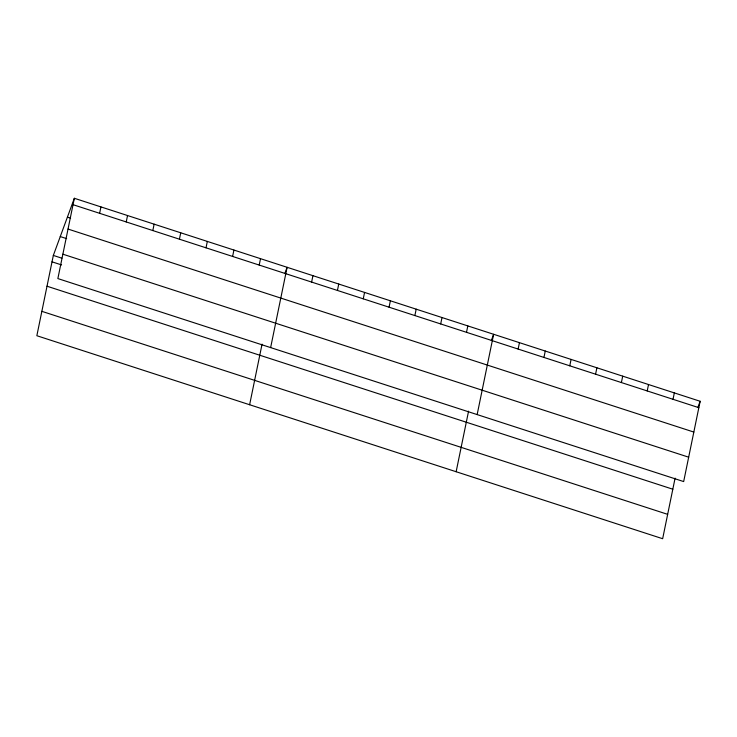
<?xml version="1.0" encoding="UTF-8"?>
<svg xmlns="http://www.w3.org/2000/svg" width="737" height="737" viewBox="0 0 737 737"><rect width="100%" height="100%" fill="white"/><g stroke="black" fill="none" stroke-linecap="round" stroke-linejoin="round"><path stroke-width="1.11" d="M74.345 198.281L57.864 278.577L683.669 481.574L700.15 401.278L74.345 198.281L53.331 255.426L36.85 335.722L662.655 538.719L675.092 478.129M99.633 213.306L100.941 206.904M126.23 221.929L127.538 215.536M152.826 230.561L154.134 224.159M179.423 239.184L180.731 232.781M206.019 247.816L207.327 241.414M232.616 256.439L233.924 250.036M259.212 265.071L260.52 258.669M249.622 404.742L262.059 344.151M270.636 347.597L287.117 267.291L284.814 273.584M311.622 282.068L312.939 275.666M337.435 290.442L338.753 284.04M363.249 298.817L364.566 292.414M389.062 307.191L390.38 300.788M414.876 315.565L416.193 309.162M440.689 323.939L442.007 317.536M466.503 332.313L467.82 325.911M456.139 471.735L468.575 411.145M477.152 414.581L493.633 334.285L491.321 340.568M518.139 349.062L519.447 342.659M543.952 357.436L545.26 351.033M569.765 365.81L571.083 359.407M595.579 374.184L596.896 367.781M621.392 382.558L622.71 376.156M647.206 390.932L648.523 384.53M673.019 399.307L674.337 392.904M697.838 407.561L700.15 401.278M73.037 204.683L698.833 407.681M67.417 217.139L70.605 218.17M68.025 229.06L693.83 432.066M60.268 236.568L66.652 238.641M62.875 254.191L688.671 457.189M53.331 255.426L61.844 258.19M52.014 261.828L61.595 264.933M47.011 286.214L672.817 489.211M41.852 311.336L667.658 514.343"/></g></svg>
